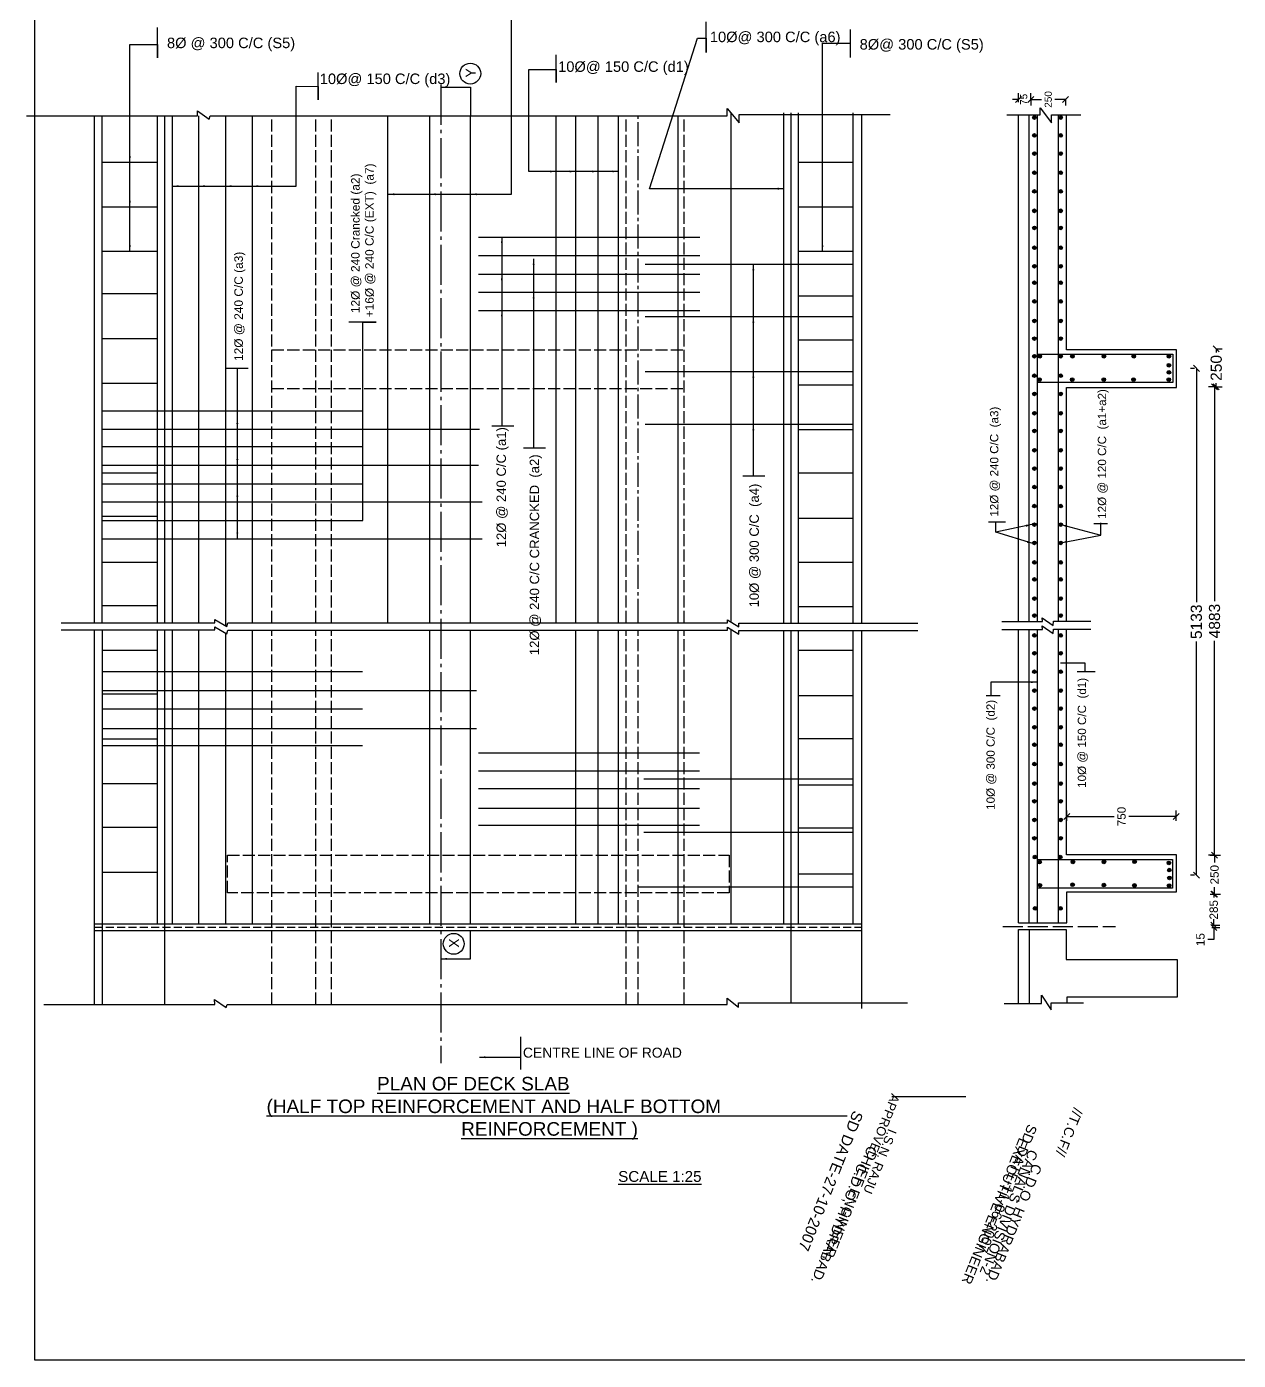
# Model space of a CAD drawing. Header units: inches. Extents: x 19308.8 to 19405.2, y 19125.9 to 19186.4.
# Drawn here: x 19308.76 to 19345.08, y 19126.45 to 19166.41 of the extents above; entities that cross this region are included whole.
import ezdxf

# ---------------------------------------------------------------- set-up
doc = ezdxf.new("R2010")
doc.units = ezdxf.units.IN
doc.header["$MEASUREMENT"] = 0
doc.linetypes.add('ACAD_ISO02W100', pattern=[15, 12, -3])
doc.linetypes.add('ACAD_ISO04W100', pattern=[30, 24, -3, 0, -3])
for name, color, linetype in [('DIMENSION', 255, 'Continuous'), ('DRAWING', 2, 'Continuous'), ('HATCH', 255, 'Continuous'), ('TEXT', 255, 'Continuous'), ('TXT', 7, 'Continuous'), ('TXT @ 1', 7, 'Continuous')]:
    doc.layers.add(name, color=color, linetype=linetype)
doc.styles.add('Notes', font='arial.ttf', dxfattribs={"height": 0.1})
doc.styles.get("Standard").update_dxf_attribs({"font": 'arial.ttf'})
doc.dimstyles.get("Standard").update_dxf_attribs({"dimtxt": 0.18, "dimasz": 0.18, "dimexe": 0.18, "dimexo": 0.0625, "dimgap": 0.09, "dimtad": 0, "dimtih": 1, "dimtoh": 1, "dimdec": 4, "dimzin": 0, "dimdsep": 46, "dimtxsty": 'Standard', "dimcen": 0.09, "dimadec": 0, "dimazin": 0, "dimtfac": 1, "dimtdec": 4, "dimtofl": 0, "dimtmove": 0, "dimatfit": 3, "dimfxl": 1, "dimtolj": 1, "dimtzin": 0, "dimarcsym": 0})

# ---------------------------------------------------------------- blocks, each defined once
blk = doc.blocks.new('_Oblique')
at = {"color": 0, "linetype": 'ByBlock', "lineweight": -2}
blk.add_line((-0.5, -0.5), (0.5, 0.5), dxfattribs=at)
blk = doc.blocks.new('*D31')
at = {"layer": 'Defpoints', "color": 0, "transparency": 16777216}
for p in [(19339.57, 19170.379), (19362.578, 19170.379), (19362.578, 19169.716)]:
    blk.add_point(p, dxfattribs=at)
at = {"layer": 'DIMENSION', "color": 0, "lineweight": -2, "transparency": 16777216}
for p, q in [((19339.57, 19170.317), (19339.57, 19169.536)), ((19362.578, 19170.317), (19362.578, 19169.536)), ((19339.57, 19169.716), (19344.457, 19169.716)), ((19362.578, 19169.716), (19357.691, 19169.716))]:
    blk.add_line(p, q, dxfattribs=at)
at = {"layer": 'DIMENSION', "color": 0, "lineweight": -2, "transparency": 16777216, "xscale": 0.18, "yscale": 0.18, "zscale": 0.18, "rotation": 180}
blk.add_blockref('_Oblique', (19339.57, 19169.716), dxfattribs=at)
at = {"layer": 'DIMENSION', "color": 0, "lineweight": -2, "transparency": 16777216, "xscale": 0.18, "yscale": 0.18, "zscale": 0.18}
blk.add_blockref('_Oblique', (19362.578, 19169.716), dxfattribs=at)
at = {"layer": 'DIMENSION', "color": 0, "transparency": 16777216, "insert": (19351.074, 19169.716), "char_height": 0.33333, "attachment_point": 5}
blk.add_mtext('\\A1;4000 (10{\\fArial|b0|i0|c0|p32;Ø 4 LEGGED STIRRUPES @ 200 C/C - 20 Nos ) (S1)}', dxfattribs=at)
blk = doc.blocks.new('*D32')
at = {"layer": 'Defpoints', "color": 0, "transparency": 16777216}
for p in [(19338.863, 19164.233), (19338.491, 19164.083), (19338.863, 19164.155)]:
    blk.add_point(p, dxfattribs=at)
at = {"layer": 'HATCH', "color": 0, "lineweight": -2, "transparency": 16777216}
for p, q in [((19338.491, 19164.233), (19338.311, 19164.233)), ((19338.491, 19164.145), (19338.491, 19164.413)), ((19338.863, 19164.218), (19338.863, 19164.413)), ((19338.863, 19164.233), (19339.043, 19164.233))]:
    blk.add_line(p, q, dxfattribs=at)
at = {"layer": 'HATCH', "color": 0, "lineweight": -2, "transparency": 16777216, "xscale": 0.18, "yscale": 0.18, "zscale": 0.18}
blk.add_blockref('_Oblique', (19338.491, 19164.233), dxfattribs=at)
at = {"layer": 'HATCH', "color": 0, "lineweight": -2, "transparency": 16777216, "xscale": 0.18, "yscale": 0.18, "zscale": 0.18, "rotation": 180}
blk.add_blockref('_Oblique', (19338.863, 19164.233), dxfattribs=at)
at = {"layer": 'HATCH', "color": 0, "transparency": 16777216, "insert": (19338.646, 19164.233), "char_height": 0.2143, "attachment_point": 5, "rotation": 90}
blk.add_mtext('\\A1;75', dxfattribs=at)
blk = doc.blocks.new('*D33')
at = {"layer": 'Defpoints', "color": 0, "transparency": 16777216}
for p in [(19338.863, 19164.313), (19339.903, 19164.313), (19339.903, 19164.23)]:
    blk.add_point(p, dxfattribs=at)
at = {"layer": 'HATCH', "color": 0, "lineweight": -2, "transparency": 16777216}
for p, q in [((19338.863, 19164.25), (19338.863, 19164.05)), ((19338.863, 19164.23), (19339.183, 19164.23)), ((19339.903, 19164.23), (19339.582, 19164.23)), ((19339.903, 19164.25), (19339.903, 19164.05))]:
    blk.add_line(p, q, dxfattribs=at)
at = {"layer": 'HATCH', "color": 0, "lineweight": -2, "transparency": 16777216, "xscale": 0.18, "yscale": 0.18, "zscale": 0.18, "rotation": 180}
blk.add_blockref('_Oblique', (19338.863, 19164.23), dxfattribs=at)
at = {"layer": 'HATCH', "color": 0, "lineweight": -2, "transparency": 16777216, "xscale": 0.18, "yscale": 0.18, "zscale": 0.18}
blk.add_blockref('_Oblique', (19339.903, 19164.23), dxfattribs=at)
at = {"layer": 'HATCH', "color": 0, "transparency": 16777216, "insert": (19339.383, 19164.23), "char_height": 0.2143, "attachment_point": 5, "rotation": 90}
blk.add_mtext('\\A1;250', dxfattribs=at)
blk = doc.blocks.new('*D34')
at = {"layer": 'Defpoints', "color": 0, "transparency": 16777216}
for p in [(19343.826, 19156.174), (19343.823, 19140.987), (19343.826, 19140.987)]:
    blk.add_point(p, dxfattribs=at)
at = {"layer": 'DIMENSION', "color": 0, "lineweight": -2, "transparency": 16777216}
for p, q in [((19343.764, 19156.174), (19343.643, 19156.174)), ((19343.823, 19156.174), (19343.823, 19149.169)), ((19343.823, 19140.987), (19343.823, 19147.993)), ((19343.764, 19140.987), (19343.643, 19140.987))]:
    blk.add_line(p, q, dxfattribs=at)
at = {"layer": 'DIMENSION', "color": 0, "lineweight": -2, "transparency": 16777216, "xscale": 0.18, "yscale": 0.18, "zscale": 0.18}
for p, rotation in [((19343.823, 19156.174), 90), ((19343.823, 19140.987), 270)]:
    blk.add_blockref('_Oblique', p, dxfattribs=dict(at, rotation=rotation))
at = {"layer": 'DIMENSION', "color": 0, "transparency": 16777216, "insert": (19343.823, 19148.581), "char_height": 0.3333, "attachment_point": 5, "rotation": 90}
blk.add_mtext('\\A1;5133', dxfattribs=at)
blk = doc.blocks.new('*D35')
at = {"layer": 'Defpoints', "color": 0, "transparency": 16777216}
for p in [(19344.44, 19155.617), (19344.368, 19141.586), (19344.44, 19141.586)]:
    blk.add_point(p, dxfattribs=at)
at = {"layer": 'DIMENSION', "color": 0, "lineweight": -2, "transparency": 16777216}
for p, q in [((19344.378, 19155.617), (19344.188, 19155.617)), ((19344.368, 19155.617), (19344.368, 19149.196)), ((19344.368, 19141.586), (19344.368, 19148.007)), ((19344.378, 19141.586), (19344.188, 19141.586))]:
    blk.add_line(p, q, dxfattribs=at)
at = {"layer": 'DIMENSION', "color": 0, "lineweight": -2, "transparency": 16777216, "xscale": 0.18, "yscale": 0.18, "zscale": 0.18}
for p, rotation in [((19344.368, 19155.617), 90), ((19344.368, 19141.586), 270)]:
    blk.add_blockref('_Oblique', p, dxfattribs=dict(at, rotation=rotation))
at = {"layer": 'DIMENSION', "color": 0, "transparency": 16777216, "insert": (19344.368, 19148.602), "char_height": 0.3333, "attachment_point": 5, "rotation": 90}
blk.add_mtext('\\A1;4883', dxfattribs=at)
blk = doc.blocks.new('*D36')
at = {"layer": 'Defpoints', "color": 0, "transparency": 16777216}
for p in [(19344.378, 19156.754), (19344.419, 19156.754), (19344.378, 19155.617)]:
    blk.add_point(p, dxfattribs=at)
at = {"layer": 'DIMENSION', "color": 0, "lineweight": -2, "transparency": 16777216}
for p, q in [((19344.419, 19156.754), (19344.419, 19156.646)), ((19344.44, 19156.754), (19344.599, 19156.754)), ((19344.419, 19155.617), (19344.419, 19155.725)), ((19344.44, 19155.617), (19344.599, 19155.617))]:
    blk.add_line(p, q, dxfattribs=at)
at = {"layer": 'DIMENSION', "color": 0, "lineweight": -2, "transparency": 16777216, "xscale": 0.18, "yscale": 0.18, "zscale": 0.18}
for p, rotation in [((19344.419, 19156.754), 90), ((19344.419, 19155.617), 270)]:
    blk.add_blockref('_Oblique', p, dxfattribs=dict(at, rotation=rotation))
at = {"layer": 'DIMENSION', "color": 0, "transparency": 16777216, "insert": (19344.419, 19156.186), "char_height": 0.3333, "attachment_point": 5, "rotation": 90}
blk.add_mtext('\\A1;250', dxfattribs=at)
blk = doc.blocks.new('*D37')
at = {"layer": 'Defpoints', "color": 0, "transparency": 16777216}
for p in [(19343.22, 19142.747), (19339.938, 19142.554), (19343.22, 19142.554)]:
    blk.add_point(p, dxfattribs=at)
at = {"layer": 'DIMENSION', "color": 0, "lineweight": -2, "transparency": 16777216}
for p, q in [((19339.938, 19142.616), (19339.938, 19142.927)), ((19339.938, 19142.747), (19341.361, 19142.747)), ((19343.22, 19142.747), (19341.796, 19142.747)), ((19343.22, 19142.616), (19343.22, 19142.927))]:
    blk.add_line(p, q, dxfattribs=at)
at = {"layer": 'DIMENSION', "color": 0, "lineweight": -2, "transparency": 16777216, "xscale": 0.18, "yscale": 0.18, "zscale": 0.18, "rotation": 180}
blk.add_blockref('_Oblique', (19339.938, 19142.747), dxfattribs=at)
at = {"layer": 'DIMENSION', "color": 0, "lineweight": -2, "transparency": 16777216, "xscale": 0.18, "yscale": 0.18, "zscale": 0.18}
blk.add_blockref('_Oblique', (19343.22, 19142.747), dxfattribs=at)
at = {"layer": 'DIMENSION', "color": 0, "transparency": 16777216, "insert": (19341.579, 19142.747), "char_height": 0.25, "attachment_point": 5, "rotation": 90}
blk.add_mtext('\\A1;750', dxfattribs=at)
blk = doc.blocks.new('*D38')
at = {"layer": 'Defpoints', "color": 0, "transparency": 16777216}
for p in [(19344.177, 19141.586), (19344.177, 19140.42), (19344.368, 19140.42)]:
    blk.add_point(p, dxfattribs=at)
at = {"layer": 'DIMENSION', "color": 0, "lineweight": -2, "transparency": 16777216}
for p, q in [((19344.239, 19141.586), (19344.548, 19141.586)), ((19344.368, 19141.586), (19344.368, 19141.371)), ((19344.368, 19140.42), (19344.368, 19140.635)), ((19344.239, 19140.42), (19344.548, 19140.42))]:
    blk.add_line(p, q, dxfattribs=at)
at = {"layer": 'DIMENSION', "color": 0, "lineweight": -2, "transparency": 16777216, "xscale": 0.18, "yscale": 0.18, "zscale": 0.18}
for p, rotation in [((19344.368, 19141.586), 90), ((19344.368, 19140.42), 270)]:
    blk.add_blockref('_Oblique', p, dxfattribs=dict(at, rotation=rotation))
at = {"layer": 'DIMENSION', "color": 0, "transparency": 16777216, "insert": (19344.368, 19141.003), "char_height": 0.25, "attachment_point": 5, "rotation": 90}
blk.add_mtext('\\A1;250', dxfattribs=at)
blk = doc.blocks.new('*D39')
at = {"layer": 'Defpoints', "color": 0, "transparency": 16777216}
for p in [(19344.26, 19140.42), (19344.26, 19139.487), (19344.343, 19139.487)]:
    blk.add_point(p, dxfattribs=at)
at = {"layer": 'DIMENSION', "color": 0, "lineweight": -2, "transparency": 16777216}
for p, q in [((19344.323, 19140.42), (19344.523, 19140.42)), ((19344.343, 19140.42), (19344.343, 19140.323)), ((19344.323, 19139.487), (19344.523, 19139.487)), ((19344.343, 19139.487), (19344.343, 19139.584))]:
    blk.add_line(p, q, dxfattribs=at)
at = {"layer": 'DIMENSION', "color": 0, "lineweight": -2, "transparency": 16777216, "xscale": 0.18, "yscale": 0.18, "zscale": 0.18}
for p, rotation in [((19344.343, 19140.42), 90), ((19344.343, 19139.487), 270)]:
    blk.add_blockref('_Oblique', p, dxfattribs=dict(at, rotation=rotation))
at = {"layer": 'DIMENSION', "color": 0, "transparency": 16777216, "insert": (19344.343, 19139.953), "char_height": 0.25, "attachment_point": 5, "rotation": 90}
blk.add_mtext('\\A1;285', dxfattribs=at)
blk = doc.blocks.new('*D40')
at = {"layer": 'Defpoints', "color": 0, "transparency": 16777216}
for p in [(19344.22, 19139.487), (19344.22, 19139.418), (19344.343, 19139.418)]:
    blk.add_point(p, dxfattribs=at)
at = {"layer": 'DIMENSION', "color": 0, "lineweight": -2, "transparency": 16777216}
for p, q in [((19344.283, 19139.487), (19344.523, 19139.487)), ((19344.343, 19139.487), (19344.343, 19139.667)), ((19344.343, 19139.058), (19344.163, 19139.058)), ((19344.283, 19139.418), (19344.523, 19139.418)), ((19344.343, 19139.418), (19344.343, 19139.058))]:
    blk.add_line(p, q, dxfattribs=at)
at = {"layer": 'DIMENSION', "color": 0, "lineweight": -2, "transparency": 16777216, "xscale": 0.18, "yscale": 0.18, "zscale": 0.18}
for p, rotation in [((19344.343, 19139.487), 270), ((19344.343, 19139.418), 90)]:
    blk.add_blockref('_Oblique', p, dxfattribs=dict(at, rotation=rotation))
at = {"layer": 'DIMENSION', "color": 0, "transparency": 16777216, "insert": (19343.945, 19139.058), "char_height": 0.25, "attachment_point": 5, "rotation": 90}
blk.add_mtext('\\A1;15', dxfattribs=at)

msp = doc.modelspace()

# ---------------------------------------------------------------- hatches: boundary and pattern name
at = {"layer": 'HATCH'}
for points in [[(19338.91069, 19163.68524, 1), (19339.021, 19163.68524, 1)], [(19339.69987, 19163.68524, 1), (19339.81018, 19163.68524, 1)], [(19338.91069, 19163.15116, 1), (19339.021, 19163.15116, 1)], [(19339.69987, 19163.15116, 1), (19339.81018, 19163.15116, 1)], [(19338.91069, 19162.60946, 1), (19339.021, 19162.60946, 1)], [(19339.69987, 19162.60946, 1), (19339.81018, 19162.60946, 1)], [(19338.91069, 19162.03206, 1), (19339.021, 19162.03206, 1)], [(19339.69987, 19162.03206, 1), (19339.81018, 19162.03206, 1)], [(19338.91069, 19161.47599, 1), (19339.021, 19161.47599, 1)], [(19339.69987, 19161.47599, 1), (19339.81018, 19161.47599, 1)], [(19338.91069, 19160.8927, 1), (19339.021, 19160.8927, 1)], [(19339.69987, 19160.8927, 1), (19339.81018, 19160.8927, 1)], [(19338.91069, 19160.38265, 1), (19339.021, 19160.38265, 1)], [(19339.69987, 19160.38265, 1), (19339.81018, 19160.38265, 1)], [(19338.91069, 19159.78627, 1), (19339.021, 19159.78627, 1)], [(19339.69987, 19159.78627, 1), (19339.81018, 19159.78627, 1)], [(19338.91069, 19159.23277, 1), (19339.021, 19159.23277, 1)], [(19339.69987, 19159.23277, 1), (19339.81018, 19159.23277, 1)], [(19338.91069, 19158.73925, 1), (19339.021, 19158.73925, 1)], [(19339.69987, 19158.73925, 1), (19339.81018, 19158.73925, 1)], [(19338.91069, 19158.17706, 1), (19339.021, 19158.17706, 1)], [(19339.69987, 19158.17706, 1), (19339.81018, 19158.17706, 1)], [(19338.91069, 19157.59613, 1), (19339.021, 19157.59613, 1)], [(19339.69987, 19157.59613, 1), (19339.81018, 19157.59613, 1)], [(19338.91069, 19157.06297, 1), (19339.021, 19157.06297, 1)], [(19339.69987, 19157.06297, 1), (19339.81018, 19157.06297, 1)], [(19338.91069, 19156.53747, 1), (19339.021, 19156.53747, 1)], [(19339.07076, 19156.53747, 1), (19339.18107, 19156.53747, 1)], [(19339.69987, 19156.53747, 1), (19339.81018, 19156.53747, 1)], [(19340.05088, 19156.53747, 1), (19340.16119, 19156.53747, 1)], [(19340.99551, 19156.53747, 1), (19341.10582, 19156.53747, 1)], [(19341.89135, 19156.53747, 1), (19342.00166, 19156.53747, 1)], [(19342.9445, 19156.53747, 1), (19343.05481, 19156.53747, 1)], [(19342.9445, 19156.26598, 1), (19343.05481, 19156.26598, 1)], [(19338.91069, 19155.9537, 1), (19339.021, 19155.9537, 1)], [(19339.06449, 19155.8373, 1), (19339.1748, 19155.8373, 1)], [(19339.69987, 19155.9537, 1), (19339.81018, 19155.9537, 1)], [(19340.04461, 19155.8373, 1), (19340.15492, 19155.8373, 1)], [(19340.98924, 19155.8373, 1), (19341.09955, 19155.8373, 1)], [(19341.88507, 19155.8373, 1), (19341.99538, 19155.8373, 1)], [(19342.93823, 19155.8373, 1), (19343.04854, 19155.8373, 1)], [(19342.9445, 19156.05408, 1), (19343.05481, 19156.05408, 1)], [(19338.91069, 19155.4066, 1), (19339.021, 19155.4066, 1)], [(19339.69987, 19155.4066, 1), (19339.81018, 19155.4066, 1)], [(19338.91069, 19154.82952, 1), (19339.021, 19154.82952, 1)], [(19339.69987, 19154.82952, 1), (19339.81018, 19154.82952, 1)], [(19338.91069, 19154.30012, 1), (19339.021, 19154.30012, 1)], [(19339.69987, 19154.30012, 1), (19339.81018, 19154.30012, 1)], [(19338.91069, 19153.72163, 1), (19339.021, 19153.72163, 1)], [(19339.69987, 19153.72163, 1), (19339.81018, 19153.72163, 1)], [(19338.91069, 19153.17235, 1), (19339.021, 19153.17235, 1)], [(19339.69987, 19153.17235, 1), (19339.81018, 19153.17235, 1)], [(19338.91069, 19152.6179, 1), (19339.021, 19152.6179, 1)], [(19339.69987, 19152.6179, 1), (19339.81018, 19152.6179, 1)], [(19338.91069, 19152.04914, 1), (19339.021, 19152.04914, 1)], [(19339.69987, 19152.04914, 1), (19339.81018, 19152.04914, 1)], [(19338.91069, 19151.49108, 1), (19339.021, 19151.49108, 1)], [(19339.69987, 19151.49108, 1), (19339.81018, 19151.49108, 1)], [(19338.91069, 19150.94327, 1), (19339.021, 19150.94327, 1)], [(19339.69987, 19150.94327, 1), (19339.81018, 19150.94327, 1)], [(19338.91069, 19150.36073, 1), (19339.021, 19150.36073, 1)], [(19339.69987, 19150.36073, 1), (19339.81018, 19150.36073, 1)], [(19338.91069, 19149.84804, 1), (19339.021, 19149.84804, 1)], [(19339.69987, 19149.84804, 1), (19339.81018, 19149.84804, 1)], [(19338.91069, 19149.27617, 1), (19339.021, 19149.27617, 1)], [(19339.69987, 19149.27617, 1), (19339.81018, 19149.27617, 1)], [(19338.91069, 19148.76707, 1), (19339.021, 19148.76707, 1)], [(19339.69987, 19148.76707, 1), (19339.81018, 19148.76707, 1)], [(19338.91069, 19148.17088, 1), (19339.021, 19148.17088, 1)], [(19339.69987, 19148.17088, 1), (19339.81018, 19148.17088, 1)], [(19338.91069, 19147.6399, 1), (19339.021, 19147.6399, 1)], [(19339.69987, 19147.6399, 1), (19339.81018, 19147.6399, 1)], [(19338.91069, 19147.08594, 1), (19339.021, 19147.08594, 1)], [(19339.69987, 19147.08594, 1), (19339.81018, 19147.08594, 1)], [(19338.91069, 19146.51984, 1), (19339.021, 19146.51984, 1)], [(19339.69987, 19146.51984, 1), (19339.81018, 19146.51984, 1)], [(19338.91069, 19145.98221, 1), (19339.021, 19145.98221, 1)], [(19339.69987, 19145.98221, 1), (19339.81018, 19145.98221, 1)], [(19338.91069, 19145.42147, 1), (19339.021, 19145.42147, 1)], [(19339.69987, 19145.42147, 1), (19339.81018, 19145.42147, 1)], [(19338.91069, 19144.89813, 1), (19339.021, 19144.89813, 1)], [(19339.69987, 19144.89813, 1), (19339.81018, 19144.89813, 1)], [(19338.91069, 19144.31643, 1), (19339.021, 19144.31643, 1)], [(19339.69987, 19144.31643, 1), (19339.81018, 19144.31643, 1)], [(19338.91069, 19143.73251, 1), (19339.021, 19143.73251, 1)], [(19339.69987, 19143.73251, 1), (19339.81018, 19143.73251, 1)], [(19338.91069, 19143.20216, 1), (19339.021, 19143.20216, 1)], [(19339.69987, 19143.20216, 1), (19339.81018, 19143.20216, 1)], [(19338.91069, 19142.64403, 1), (19339.021, 19142.64403, 1)], [(19339.69987, 19142.64403, 1), (19339.81018, 19142.64403, 1)], [(19338.91069, 19142.09364, 1), (19339.021, 19142.09364, 1)], [(19339.69987, 19142.09364, 1), (19339.81018, 19142.09364, 1)], [(19338.92624, 19141.53094, 1), (19339.03655, 19141.53094, 1)], [(19339.06931, 19141.37983, 1), (19339.17962, 19141.37983, 1)], [(19339.68653, 19141.53094, 1), (19339.79684, 19141.53094, 1)], [(19340.06668, 19141.388, 1), (19340.17699, 19141.388, 1)], [(19340.99512, 19141.38421, 1), (19341.10543, 19141.38421, 1)], [(19341.9157, 19141.392, 1), (19342.02601, 19141.392, 1)], [(19342.94379, 19141.35848, 1), (19343.0541, 19141.35848, 1)], [(19342.9567, 19141.14247, 1), (19343.06701, 19141.14247, 1)], [(19339.07953, 19140.68807, 1), (19339.18984, 19140.68807, 1)], [(19340.05745, 19140.70047, 1), (19340.16776, 19140.70047, 1)], [(19340.99397, 19140.69106, 1), (19341.10428, 19140.69106, 1)], [(19341.90955, 19140.68365, 1), (19342.01986, 19140.68365, 1)], [(19342.94996, 19140.67805, 1), (19343.06027, 19140.67805, 1)], [(19342.95804, 19140.90608, 1), (19343.06835, 19140.90608, 1)], [(19338.9323, 19139.99493, 1), (19339.04261, 19139.99493, 1)], [(19339.69379, 19139.99493, 1), (19339.8041, 19139.99493, 1)]]:
    msp.add_hatch(color=256, dxfattribs=at).paths.add_polyline_path(points)

# ---------------------------------------------------------------- linework, layer by layer
at = {"layer": 'DIMENSION'}
for points in [[(19311.84975, 19159.68633), (19311.84975, 19165.8773), (19312.68082, 19165.8773), (19312.68082, 19165.47511), (19312.68082, 19166.38091)], [(19328.86811, 19166.06544), (19329.12735, 19166.06908), (19329.1269, 19165.64086), (19329.1269, 19166.55806)], [(19333.43964, 19166.32437), (19333.43964, 19165.48668)], [(19323.81106, 19165.12959), (19324.6351, 19165.12959), (19324.6351, 19164.74126), (19324.6351, 19165.56413)], [(19313.92081, 19161.63141), (19316.83284, 19161.63141), (19316.83284, 19164.62455), (19317.4926, 19164.62027), (19317.49099, 19164.22071), (19317.49369, 19165.03825)], [(19322.70038, 19154.44859), (19323.36036, 19154.44859)], [(19323.65421, 19153.79047), (19324.31419, 19153.79047)], [(19330.22852, 19152.95759), (19330.88608, 19152.95759)], [(19337.59005, 19151.57484), (19338.10083, 19151.57484)], [(19340.74851, 19151.52913), (19341.16224, 19151.52913)], [(19340.24557, 19147.08789), (19340.78774, 19147.08789)], [(19337.5181, 19146.37719), (19337.94184, 19146.37719)], [(19323.56178, 19136.14599), (19323.56178, 19135.16723)]]:
    msp.add_lwpolyline(points, dxfattribs=at)
for centre in [(19322.05608, 19165.00375), (19321.55993, 19138.93309)]:
    msp.add_circle(centre, 0.31207, dxfattribs=at)
at = {"layer": 'DRAWING'}
msp.add_lwpolyline([(19309.00665, 19186.43127), (19405.09623, 19186.43127), (19405.09623, 19126.4546), (19309.00665, 19126.4546)], close=True, dxfattribs=at)
at = {"layer": 'DRAWING', "linetype": 'ACAD_ISO04W100', "ltscale": 0.05}
msp.add_lwpolyline([(19321.17079, 19164.67415), (19321.17079, 19135.35283)], dxfattribs=at)
at = {"layer": 'DRAWING'}
for points in [[(19308.75717, 19163.73829), (19313.87815, 19163.73829), (19313.87374, 19163.884), (19314.22695, 19163.64151), (19314.25345, 19163.7385), (19329.75273, 19163.7385), (19329.76178, 19163.9605), (19330.1129, 19163.53066), (19330.1129, 19163.7814), (19334.64719, 19163.7814)], [(19338.13687, 19163.7643), (19339.13523, 19163.7643), (19339.13523, 19163.98217), (19339.47986, 19163.53223), (19339.47986, 19163.7643), (19340.35722, 19163.7643)], [(19310.79129, 19148.55413), (19310.79129, 19163.73829)], [(19311.02296, 19148.55413), (19311.02296, 19163.73829)], [(19312.67655, 19148.55413), (19312.67655, 19163.73829)], [(19312.89861, 19148.55413), (19312.89861, 19163.73829)], [(19313.1282, 19148.55413), (19313.1282, 19163.73829)], [(19313.92354, 19148.55413), (19313.92354, 19163.73829)], [(19314.72524, 19148.4578), (19314.72524, 19163.73829)], [(19315.52694, 19148.54652), (19315.52694, 19163.73829)], [(19333.79375, 19148.54117), (19333.79375, 19163.77257)], [(19338.49147, 19148.58499), (19338.49147, 19163.74365)], [(19338.80134, 19163.7643), (19338.80134, 19148.58499)], [(19339.04567, 19163.7643), (19339.04567, 19148.58499)], [(19339.67872, 19163.7643), (19339.67872, 19148.6006)], [(19339.93397, 19148.6006), (19339.93397, 19155.60321), (19343.22565, 19155.60321), (19343.22565, 19156.73234), (19339.93397, 19156.73234), (19339.93397, 19163.76831)], [(19311.02296, 19162.35109), (19312.67655, 19162.35109)], [(19311.02296, 19161.01558), (19312.67655, 19161.01558)], [(19311.02296, 19159.68633), (19312.67655, 19159.68633)], [(19311.02296, 19158.4145), (19312.67655, 19158.4145)], [(19318.83085, 19151.62008), (19318.83085, 19157.55327), (19319.23127, 19157.55327), (19318.41543, 19157.55327)], [(19311.02296, 19157.07209), (19312.67655, 19157.07209)], [(19339.04567, 19156.60224), (19343.11449, 19156.60224), (19343.11449, 19155.74652), (19339.04567, 19155.74652)], [(19314.75276, 19156.17675), (19315.39528, 19156.17675)], [(19311.02296, 19155.73293), (19312.67655, 19155.73293)], [(19311.02296, 19154.90549), (19318.83085, 19154.90549)], [(19311.02296, 19154.35586), (19318.83085, 19154.35586)], [(19318.83085, 19154.35586), (19322.32886, 19154.35586)], [(19311.02296, 19153.83145), (19318.83085, 19153.83145)], [(19311.02296, 19153.27616), (19318.83085, 19153.27616)], [(19311.02296, 19153.0426), (19312.67655, 19153.0426)], [(19318.83085, 19153.27616), (19322.30625, 19153.27616)], [(19311.02296, 19152.71509), (19318.83085, 19152.71509)], [(19311.02296, 19152.17806), (19318.83085, 19152.17806)], [(19318.83085, 19152.17806), (19322.41557, 19152.17806)], [(19311.02296, 19151.74538), (19312.67655, 19151.74538)], [(19311.02296, 19151.62008), (19318.83085, 19151.62008)], [(19311.02296, 19151.06992), (19322.41016, 19151.06992)], [(19311.02296, 19150.36275), (19312.67655, 19150.36275)], [(19311.02296, 19149.07298), (19312.67655, 19149.07298)], [(19309.78856, 19148.55413), (19314.40317, 19148.55413), (19314.40317, 19148.65171), (19314.7613, 19148.43608), (19314.78764, 19148.54652), (19329.76507, 19148.54652), (19329.76507, 19148.63879), (19330.10397, 19148.42729), (19330.10397, 19148.54117), (19335.47188, 19148.54117)], [(19337.99242, 19148.58499), (19339.20671, 19148.58499), (19339.20455, 19148.69699), (19339.52952, 19148.46704), (19339.53486, 19148.6006), (19340.65382, 19148.6006)], [(19309.78856, 19148.33633), (19314.40317, 19148.33633), (19314.40317, 19148.43391)], [(19310.79129, 19137.11722), (19310.79129, 19148.33792)], [(19311.02549, 19148.33633), (19311.02549, 19137.11722)], [(19312.67655, 19139.53573), (19312.67655, 19148.33633)], [(19312.89861, 19137.11722), (19312.89861, 19148.33633)], [(19313.1282, 19139.53573), (19313.1282, 19148.33633)], [(19313.92354, 19139.53573), (19313.92354, 19148.33633)], [(19314.40317, 19148.43391), (19314.7613, 19148.21828)], [(19314.72524, 19139.53573), (19314.72524, 19148.24)], [(19314.7613, 19148.21828), (19314.78764, 19148.32872), (19329.76507, 19148.32872), (19329.76507, 19148.42099), (19330.10397, 19148.20948), (19330.10397, 19148.32337), (19335.47188, 19148.32337)], [(19315.52694, 19139.53573), (19315.52694, 19148.32872)], [(19333.79375, 19136.99655), (19333.79375, 19148.32337)], [(19337.99242, 19148.34554), (19339.20671, 19148.34554), (19339.20455, 19148.45754), (19339.52952, 19148.22759), (19339.53486, 19148.36115), (19340.65382, 19148.36115)], [(19338.49147, 19139.56544), (19339.94411, 19139.56544), (19339.94411, 19140.48931), (19343.22565, 19140.48931), (19343.22565, 19141.59686), (19339.93397, 19141.59686), (19339.93397, 19148.36115)], [(19338.49147, 19139.56544), (19338.49147, 19148.34554)], [(19338.80134, 19148.34554), (19338.80134, 19139.56544)], [(19339.04567, 19148.34554), (19339.04567, 19139.56544)], [(19339.67872, 19148.36115), (19339.67872, 19139.56544)], [(19311.02296, 19147.73546), (19312.67655, 19147.73546)], [(19311.02296, 19147.08878), (19318.82558, 19147.08878)], [(19311.02549, 19146.52663), (19322.23901, 19146.52663)], [(19311.02549, 19146.42082), (19312.67655, 19146.42082)], [(19311.02296, 19145.97066), (19318.82558, 19145.97066)], [(19311.02549, 19145.37908), (19322.23901, 19145.37908)], [(19311.02549, 19145.07349), (19312.67655, 19145.07349)], [(19311.02296, 19144.87857), (19318.82558, 19144.87857)], [(19322.29939, 19144.65709), (19328.92948, 19144.65709)], [(19322.29939, 19144.11436), (19328.92948, 19144.11436)], [(19311.02549, 19143.73751), (19312.67655, 19143.73751)], [(19322.29939, 19143.5909), (19328.92948, 19143.5909)], [(19322.29939, 19143.00159), (19328.92948, 19143.00159)], [(19311.02549, 19142.42285), (19312.67655, 19142.42285)], [(19322.29939, 19142.48425), (19328.92948, 19142.48425)], [(19339.04567, 19141.45475), (19343.11039, 19141.45475), (19343.11039, 19140.60053), (19339.04567, 19140.60053)], [(19311.02549, 19141.08273), (19312.67655, 19141.08273)], [(19310.79129, 19139.53573), (19333.79375, 19139.53573)], [(19310.79129, 19139.33358), (19333.79375, 19139.33358)], [(19338.48998, 19137.14286), (19338.48998, 19139.36515), (19339.92028, 19139.36515), (19339.92028, 19138.46088), (19343.24629, 19138.46088), (19343.24629, 19137.33763), (19339.93881, 19137.33763), (19339.93881, 19137.16302)], [(19338.82217, 19137.14286), (19338.82217, 19139.36515)], [(19309.27305, 19137.11722), (19314.39404, 19137.11722), (19314.38962, 19137.26293), (19314.74284, 19137.02044), (19314.76933, 19137.11743), (19329.75309, 19137.11743), (19329.75309, 19137.30529), (19330.09908, 19137.03227), (19330.09908, 19137.16033), (19335.16308, 19137.16033)], [(19338.05666, 19137.14286), (19339.17702, 19137.14286), (19339.17702, 19137.39917), (19339.47075, 19136.95172), (19339.47075, 19137.16302), (19340.43944, 19137.16302)]]:
    msp.add_lwpolyline(points, dxfattribs=at)
at = {"layer": 'DRAWING', "ltscale": 0.03}
for points in [[(19329.87263, 19148.57167), (19329.87263, 19163.8248)], [(19331.45187, 19148.54117), (19331.45187, 19163.8248)], [(19331.67518, 19148.54117), (19331.67518, 19163.8248)], [(19331.8985, 19148.54117), (19331.8985, 19163.8248)], [(19333.52999, 19148.54117), (19333.52999, 19163.8248)], [(19319.58757, 19148.55413), (19319.58757, 19163.73829)], [(19320.84208, 19148.54652), (19320.84208, 19163.73829)], [(19322.06522, 19148.54652), (19322.06522, 19163.73829)], [(19324.62897, 19148.55413), (19324.62897, 19163.73829)], [(19325.21816, 19148.54652), (19325.21816, 19163.73829)], [(19325.88683, 19148.54652), (19325.88683, 19163.73829)], [(19326.49596, 19148.54652), (19326.49596, 19163.73829)], [(19328.28925, 19148.54652), (19328.28925, 19163.73829)], [(19331.8985, 19162.3546), (19333.52999, 19162.3546)], [(19331.8985, 19161.01203), (19333.52999, 19161.01203)], [(19322.30613, 19160.1054), (19328.93748, 19160.1054)], [(19322.30613, 19159.55304), (19328.93748, 19159.55304)], [(19331.8985, 19159.68497), (19333.52999, 19159.68497)], [(19327.2971, 19159.29176), (19333.52999, 19159.29176)], [(19322.30613, 19158.99139), (19328.93748, 19158.99139)], [(19322.30613, 19158.4548), (19328.93748, 19158.4548)], [(19331.8985, 19158.34568), (19333.52999, 19158.34568)], [(19322.30613, 19157.90948), (19328.93748, 19157.90948)], [(19327.2971, 19157.72289), (19333.52999, 19157.72289)], [(19331.8985, 19157.02411), (19333.52999, 19157.02411)], [(19327.2971, 19156.07827), (19333.52999, 19156.07827)], [(19331.8985, 19155.67892), (19333.52999, 19155.67892)], [(19327.2971, 19154.49857), (19333.52999, 19154.49857)], [(19331.8985, 19154.34252), (19333.52999, 19154.34252)], [(19331.8985, 19153.0415), (19333.52999, 19153.0415)], [(19331.8985, 19151.68912), (19333.52999, 19151.68912)], [(19331.8985, 19150.36443), (19333.52999, 19150.36443)], [(19331.8985, 19149.03959), (19333.52999, 19149.03959)], [(19320.84208, 19139.53573), (19320.84208, 19148.32872)], [(19322.06522, 19139.53573), (19322.06522, 19148.32872)], [(19325.21816, 19139.53573), (19325.21816, 19148.32872)], [(19325.88683, 19139.53573), (19325.88683, 19148.32872)], [(19326.49596, 19139.53573), (19326.49596, 19148.32872)], [(19328.28925, 19139.53573), (19328.28925, 19148.32872)], [(19329.87263, 19139.53573), (19329.87263, 19148.35387)], [(19331.45187, 19139.53573), (19331.45187, 19148.32337)], [(19331.67518, 19137.16033), (19331.67518, 19148.32337)], [(19331.8985, 19139.53573), (19331.8985, 19148.32337)], [(19333.52999, 19139.53573), (19333.52999, 19148.32337)], [(19331.8985, 19147.72997), (19333.52999, 19147.72997)], [(19331.8985, 19146.37715), (19333.52999, 19146.37715)], [(19331.8985, 19145.08704), (19333.52999, 19145.08704)], [(19327.2558, 19143.8723), (19333.52999, 19143.8723)], [(19331.8985, 19143.69697), (19333.52999, 19143.69697)], [(19327.2558, 19142.27848), (19333.52999, 19142.27848)], [(19331.8985, 19142.40858), (19333.52999, 19142.40858)], [(19331.8985, 19141.03123), (19333.52999, 19141.03123)], [(19327.08556, 19140.63576), (19333.52999, 19140.63576)]]:
    msp.add_lwpolyline(points, dxfattribs=at)
at = {"layer": 'DRAWING', "linetype": 'ACAD_ISO02W100', "ltscale": 0.03}
for points in [[(19316.11154, 19148.54652), (19316.11154, 19163.73829)], [(19317.42527, 19148.54652), (19317.42527, 19163.73829)], [(19317.89777, 19148.54652), (19317.89777, 19163.73829)], [(19326.72605, 19148.54652), (19326.72605, 19163.73829)], [(19328.46389, 19148.54652), (19328.46389, 19163.73829)], [(19316.11154, 19156.73168), (19328.46389, 19156.73168)], [(19316.11154, 19155.57353), (19328.46389, 19155.57353)], [(19316.11154, 19137.11743), (19316.11154, 19148.32872)], [(19317.42527, 19137.11743), (19317.42527, 19148.32872)], [(19317.89777, 19137.11743), (19317.89777, 19148.32872)], [(19326.72605, 19137.11743), (19326.72605, 19148.32872)], [(19327.08556, 19137.11743), (19327.08556, 19148.32872)], [(19328.46389, 19137.11743), (19328.46389, 19148.32872)]]:
    msp.add_lwpolyline(points, dxfattribs=at)
at = {"layer": 'DRAWING', "linetype": 'ACAD_ISO04W100', "ltscale": 0.03}
msp.add_lwpolyline([(19327.08556, 19148.54652), (19327.08556, 19163.73829)], dxfattribs=at)
at = {"layer": 'DRAWING', "linetype": 'ACAD_ISO02W100', "ltscale": 0.03}
msp.add_lwpolyline([(19314.78153, 19141.58555), (19329.81251, 19141.58555), (19329.81251, 19140.46239), (19314.78153, 19140.46239)], close=True, dxfattribs=at)
at = {"layer": 'DRAWING', "linetype": 'ACAD_ISO02W100', "ltscale": 0.02}
msp.add_lwpolyline([(19310.79129, 19139.42786), (19333.79375, 19139.42786)], dxfattribs=at)
at = {"layer": 'DRAWING', "linetype": 'ACAD_ISO02W100', "ltscale": 0.05}
msp.add_lwpolyline([(19338.01738, 19139.45105), (19341.39535, 19139.45105)], dxfattribs=at)
at = {"layer": 'DRAWING'}
for centre in [(19338.96585, 19163.68524), (19339.75502, 19163.68524), (19338.96585, 19163.15116), (19339.75502, 19163.15116), (19338.96585, 19162.60946), (19339.75502, 19162.60946), (19338.96585, 19162.03206), (19339.75502, 19162.03206), (19338.96585, 19161.47599), (19339.75502, 19161.47599), (19338.96585, 19160.8927), (19339.75502, 19160.8927), (19338.96585, 19160.38265), (19339.75502, 19160.38265), (19338.96585, 19159.78627), (19339.75502, 19159.78627), (19338.96585, 19159.23277), (19339.75502, 19159.23277), (19338.96585, 19158.73925), (19339.75502, 19158.73925), (19338.96585, 19158.17706), (19339.75502, 19158.17706), (19338.96585, 19157.59613), (19339.75502, 19157.59613), (19338.96585, 19157.06297), (19339.75502, 19157.06297), (19338.96585, 19156.53747), (19339.12592, 19156.53747), (19339.75502, 19156.53747), (19340.10604, 19156.53747), (19341.05067, 19156.53747), (19341.9465, 19156.53747), (19342.99966, 19156.53747), (19342.99966, 19156.26598), (19338.96585, 19155.9537), (19339.11964, 19155.8373), (19339.75502, 19155.9537), (19340.09976, 19155.8373), (19341.04439, 19155.8373), (19341.94023, 19155.8373), (19342.99338, 19155.8373), (19342.99966, 19156.05408), (19338.96585, 19155.4066), (19339.75502, 19155.4066), (19338.96585, 19154.82952), (19339.75502, 19154.82952), (19338.96585, 19154.30012), (19339.75502, 19154.30012), (19338.96585, 19153.72163), (19339.75502, 19153.72163), (19338.96585, 19153.17235), (19339.75502, 19153.17235), (19338.96585, 19152.6179), (19339.75502, 19152.6179), (19338.96585, 19152.04914), (19339.75502, 19152.04914), (19338.96585, 19151.49108), (19339.75502, 19151.49108), (19338.96585, 19150.94327), (19339.75502, 19150.94327), (19338.96585, 19150.36073), (19339.75502, 19150.36073), (19338.96585, 19149.84804), (19339.75502, 19149.84804), (19338.96585, 19149.27617), (19339.75502, 19149.27617), (19338.96585, 19148.76707), (19339.75502, 19148.76707), (19338.96585, 19148.17088), (19339.75502, 19148.17088), (19338.96585, 19147.6399), (19339.75502, 19147.6399), (19338.96585, 19147.08594), (19339.75502, 19147.08594), (19338.96585, 19146.51984), (19339.75502, 19146.51984), (19338.96585, 19145.98221), (19339.75502, 19145.98221), (19338.96585, 19145.42147), (19339.75502, 19145.42147), (19338.96585, 19144.89813), (19339.75502, 19144.89813), (19338.96585, 19144.31643), (19339.75502, 19144.31643), (19338.96585, 19143.73251), (19339.75502, 19143.73251), (19338.96585, 19143.20216), (19339.75502, 19143.20216), (19338.96585, 19142.64403), (19339.75502, 19142.64403), (19338.96585, 19142.09364), (19339.75502, 19142.09364), (19338.9814, 19141.53094), (19339.12446, 19141.37983), (19339.74169, 19141.53094), (19340.12183, 19141.388), (19341.05027, 19141.38421), (19341.97085, 19141.392), (19342.99894, 19141.35848), (19343.01185, 19141.14247), (19339.13468, 19140.68807), (19340.11261, 19140.70047), (19341.04912, 19140.69106), (19341.96471, 19140.68365), (19343.00511, 19140.67805), (19343.01319, 19140.90608), (19338.98746, 19139.99493), (19339.74894, 19139.99493)]:
    msp.add_circle(centre, 0.05515, dxfattribs=at)
at = {"layer": 'TXT'}
msp.add_line((19334.68988, 19134.35968), (19336.90956, 19134.35968), dxfattribs=at)

# ---------------------------------------------------------------- texts
at = {"layer": 'TEXT', "attachment_point": 1}
for s, insert, char_height, width in [('10{\\fArial|b0|i0|c0|p32;Ø@ 300 C/C (a6)}', (19329.23766, 19166.26083), 0.314721, 9.6374564), ('{\\fArial|b0|i0|c0|p32;8Ø @ 300 C/C (S5)}', (19312.96376, 19166.08137), 0.314721, 9.6374564), ('{\\fArial|b0|i0|c0|p32;8Ø@ 300 C/C (S5)}', (19333.72821, 19166.03897), 0.314721, 9.6374564), ('10{\\fArial|b0|i0|c0|p32;Ø@ 150 C/C (d3)}', (19317.54357, 19165.00595), 0.314721, 9.6374564), ('10{\\fArial|b0|i0|c0|p32;Ø@ 150 C/C (d1)}', (19324.6895, 19165.3708), 0.314721, 9.6374564), ('{\\fArial|b0|i0|c0|p32;CENTRE LINE OF ROAD}', (19323.63463, 19135.82191), 0.2980313, 9.1263792), ('{\\fArial|b0|i0|c0|p32;                    \\L PLAN OF DECK SLAB\\P(HALF TOP REINFORCEMENT AND HALF BOTTOM                                                               REINFORCEMENT )}', (19315.94854, 19134.94599), 0.40640625, 17.5474469), ('{\\fArial|b0|i0|c0|p32;\\LSCALE 1:25}', (19326.48963, 19132.12589), 0.325125, 9.95605)]:
    msp.add_mtext(s, dxfattribs=dict(at, insert=insert, char_height=char_height, width=width))
at = {"layer": 'TEXT', "attachment_point": 1, "rotation": 90}
for s, insert, char_height, width in [('Y', (19321.91795, 19164.88507), 0.3, 1.8890557), ('{\\fArial|b0|i0|c0|p32;+16Ø @ 240 C/C (EXT)  (a7)}', (19318.90647, 19157.70399), 0.255, 7.4516667), ('{\\fArial|b0|i0|c0|p32;12Ø @ 240 Crancked (a2)}', (19318.48472, 19157.82741), 0.255, 4.3071936), ('{\\fArial|b0|i0|c0|p32;12Ø @ 240 C/C (a3)}', (19314.98293, 19156.39572), 0.255, 4.3071936), ('{\\fArial|b0|i0|c0|p32;12Ø @ 120 C/C  (a1+a2)}', (19340.86821, 19151.66604), 0.2492625, 7.6329717), ('{\\fArial|b0|i0|c0|p32;12Ø @ 240 C/C  (a3)}', (19337.63736, 19151.73017), 0.2492625, 7.6329717), ('{\\fArial|b0|i0|c0|p32;12Ø @ 240 C/C (a1)}', (19322.84369, 19150.81328), 0.2805, 4.7379129), ('{\\fArial|b0|i0|c0|p32;12Ø @ 240 C/C CRANCKED  (a2)}', (19323.83995, 19147.58024), 0.2805, 6.4614173), ('{\\fArial|b0|i0|c0|p32;10Ø @ 300 C/C  (a4)}', (19330.426, 19149.0114), 0.2805, 6.4614173), ('{\\fArial|b0|i0|c0|p32;10Ø @ 150 C/C  (d1)}', (19340.26629, 19143.60552), 0.2492625, 7.6329717), ('{\\fArial|b0|i0|c0|p32;10Ø @ 300 C/C  (d2)}', (19337.52882, 19142.94698), 0.2492625, 7.6329717), ('X', (19321.4218, 19138.8144), 0.3, 1.8890557)]:
    msp.add_mtext(s, dxfattribs=dict(at, insert=insert, char_height=char_height, width=width))
at = {"layer": 'TXT @ 1', "style": 'Notes'}
for s, height, p in [('APPROVED ', 0.27222, (19334.68906, 19134.4672)), ('SD DATE-27-10-2007', 0.3266646, (19333.53975, 19133.95924)), ('//T.C.F//', 0.299443, (19340.14824, 19134.04838)), ('SD DATE-11-06-2007', 0.2994425, (19338.78008, 19133.55432)), ('I.S.N. RAJU', 0.2722205, (19334.59161, 19133.41371)), ('EXECUTIVE ENGINEER', 0.2994425, (19338.51548, 19133.14554)), ('CHIEF ENGINEER,', 0.2994425, (19333.9802, 19132.90929)), ('CANALS DIVISION-2', 0.2994425, (19338.80412, 19132.79551)), ('C.D.O, HYDRABAD.', 0.2994425, (19333.68811, 19132.38662)), ('C.D.O, HYDRABAD.', 0.2994425, (19338.9256, 19132.37133))]:
    msp.add_text(s, height=height, rotation=248.185399, dxfattribs=at).set_placement(p)

# ---------------------------------------------------------------- dimensions: what is measured, and where the dimension line sits
at = {"layer": 'DIMENSION'}
dim = msp.add_linear_dim(base=(19362.57752, 19169.71609), p1=(19339.57043, 19170.37949), p2=(19362.57752, 19170.37949), text='4000 (10{\\fArial|b0|i0|c0|p32;Ø 4 LEGGED STIRRUPES @ 200 C/C - 20 Nos ) (S1)}', dimstyle='Standard', override={"dimtxt": 0.333333, "dimblk1": 'Oblique', "dimblk2": 'Oblique', "dimsah": 1}, dxfattribs=at)
dim.commit()
dim.dimension.update_dxf_attribs({"geometry": '*D31', "text_midpoint": (19351.07398, 19169.71609)})
for base, p1, p2, text, override, picture, middle in [((19344.41885, 19156.75435), (19344.37764, 19155.61704), (19344.37764, 19156.75435), '250', {"dimtxt": 0.333333, "dimblk1": 'Oblique', "dimblk2": 'Oblique', "dimsah": 1}, '*D36', (19344.41885, 19156.18569)), ((19343.82306, 19140.98747), (19343.82614, 19156.17409), (19343.82614, 19140.98747), '5133', {"dimtxt": 0.333333, "dimblk1": 'Oblique', "dimblk2": 'Oblique', "dimsah": 1}, '*D34', (19343.82306, 19148.58078)), ((19344.36784, 19141.5862), (19344.44014, 19155.61704), (19344.44014, 19141.5862), '4883', {"dimtxt": 0.333333, "dimblk1": 'Oblique', "dimblk2": 'Oblique', "dimsah": 1}, '*D35', (19344.36784, 19148.60162)), ((19344.36784, 19140.42017), (19344.17675, 19141.5862), (19344.17675, 19140.42017), '250', {"dimtxt": 0.25, "dimblk1": 'Oblique', "dimblk2": 'Oblique', "dimsah": 1}, '*D38', (19344.36784, 19141.00319)), ((19344.34274, 19139.48675), (19344.26014, 19140.42017), (19344.26014, 19139.48675), '285', {"dimtxt": 0.25, "dimblk1": 'Oblique', "dimblk2": 'Oblique', "dimsah": 1}, '*D39', (19344.34274, 19139.95346)), ((19344.34274, 19139.41834), (19344.22022, 19139.48675), (19344.22022, 19139.41834), '15', {"dimtxt": 0.25, "dimblk1": 'Oblique', "dimblk2": 'Oblique', "dimsah": 1}, '*D40', (19343.9451, 19139.05834))]:
    dim = msp.add_linear_dim(base=base, p1=p1, p2=p2, angle=90, text=text, dimstyle='Standard', override=override, dxfattribs=at)
    dim.commit()
    dim.dimension.update_dxf_attribs({"geometry": picture, "text_midpoint": middle, "text_rotation": 90})
dim = msp.add_linear_dim(base=(19343.21964, 19142.74706), p1=(19339.93756, 19142.55384), p2=(19343.21964, 19142.55384), text='750', dimstyle='Standard', override={"dimtxt": 0.25, "dimblk1": 'Oblique', "dimblk2": 'Oblique', "dimsah": 1}, dxfattribs=at)
dim.commit()
dim.dimension.update_dxf_attribs({"geometry": '*D37', "text_midpoint": (19341.5786, 19142.74706), "text_rotation": 90})
at = {"layer": 'HATCH'}
dim = msp.add_linear_dim(base=(19338.86274, 19164.23314), p1=(19338.49147, 19164.08263), p2=(19338.86274, 19164.15544), text='75', dimstyle='Standard', override={"dimtxt": 0.214286, "dimblk1": 'Oblique', "dimblk2": 'Oblique', "dimsah": 1}, dxfattribs=at)
dim.commit()
dim.dimension.update_dxf_attribs({"geometry": '*D32', "text_midpoint": (19338.64641, 19164.23314), "dimtype": 160, "text_rotation": 90})
dim = msp.add_linear_dim(base=(19339.9028, 19164.23028), p1=(19338.86274, 19164.31294), p2=(19339.9028, 19164.31294), text='250', dimstyle='Standard', override={"dimtxt": 0.214286, "dimblk1": 'Oblique', "dimblk2": 'Oblique', "dimsah": 1}, dxfattribs=at)
dim.commit()
dim.dimension.update_dxf_attribs({"geometry": '*D33', "text_midpoint": (19339.38277, 19164.23028), "text_rotation": 90})

# ---------------------------------------------------------------- leaders
at = {"layer": 'DIMENSION'}
for points in [[(19319.59759, 19161.38882), (19323.29416, 19161.38882), (19323.29416, 19167.06616)], [(19331.45567, 19161.55568), (19327.42994, 19161.55568), (19328.86811, 19166.06544)], [(19332.61423, 19159.68078), (19332.61423, 19165.91594), (19333.42712, 19165.91594)], [(19326.50017, 19162.07432), (19323.81106, 19162.07432), (19323.81106, 19165.12959)], [(19321.17605, 19164.59817), (19322.06522, 19164.59817), (19322.06522, 19163.74713)], [(19311.84975, 19162.35109), (19311.84975, 19163.15488)], [(19311.84975, 19161.01558), (19311.84975, 19161.81937)], [(19324.62819, 19162.07242), (19324.03229, 19162.07242)], [(19325.21739, 19162.07337), (19324.62148, 19162.07337)], [(19325.88605, 19162.07337), (19325.29015, 19162.07337)], [(19313.12981, 19161.63141), (19313.92081, 19161.63141)], [(19313.92081, 19161.63141), (19314.51672, 19161.63141)], [(19314.72251, 19161.63141), (19315.31842, 19161.63141)], [(19315.52421, 19161.63141), (19316.12012, 19161.63141)], [(19320.83935, 19161.38882), (19321.43526, 19161.38882)], [(19322.06249, 19161.38882), (19322.6584, 19161.38882)], [(19311.84975, 19159.68633), (19311.84975, 19160.49012)], [(19323.00211, 19160.1054), (19323.00211, 19154.44859)], [(19323.95509, 19159.45898), (19323.95509, 19153.80218)], [(19330.54081, 19159.29176), (19330.54081, 19152.96289)], [(19323.00211, 19158.99139), (19323.00211, 19158.5963)], [(19323.95495, 19158.4507), (19323.95495, 19158.05562)], [(19323.00211, 19157.90948), (19323.00211, 19157.51439)], [(19330.54081, 19157.72289), (19330.54081, 19157.32781)], [(19315.07282, 19154.35586), (19315.07282, 19156.17675)], [(19330.54081, 19156.07827), (19330.54081, 19155.68319)], [(19315.07282, 19151.07492), (19315.07282, 19154.90791)], [(19330.54081, 19154.49857), (19330.54081, 19154.10349)], [(19315.07282, 19153.27616), (19315.07282, 19154.08953)], [(19315.07282, 19152.17806), (19315.07282, 19152.99142)], [(19338.9194, 19150.92442), (19337.80841, 19151.26355), (19337.80841, 19151.57906)], [(19338.89037, 19151.49357), (19337.80841, 19151.26355)], [(19339.75502, 19150.94327), (19340.9621, 19151.17511), (19340.9621, 19151.54238)], [(19339.75502, 19151.49108), (19340.9621, 19151.17511)], [(19339.75231, 19147.34646), (19340.47791, 19147.34646), (19340.47791, 19147.10913)], [(19339.04371, 19146.77269), (19337.66435, 19146.77269), (19337.66435, 19146.38616)], [(19321.17605, 19138.48151), (19322.06522, 19138.48151), (19322.06522, 19139.33255)], [(19322.3283, 19135.53486), (19323.54265, 19135.53486)]]:
    msp.add_leader(points, dimstyle='Standard', override={"dimgap": 0.09, "dimtad": 0}, dxfattribs=at)

doc.saveas('drawing.dxf')
